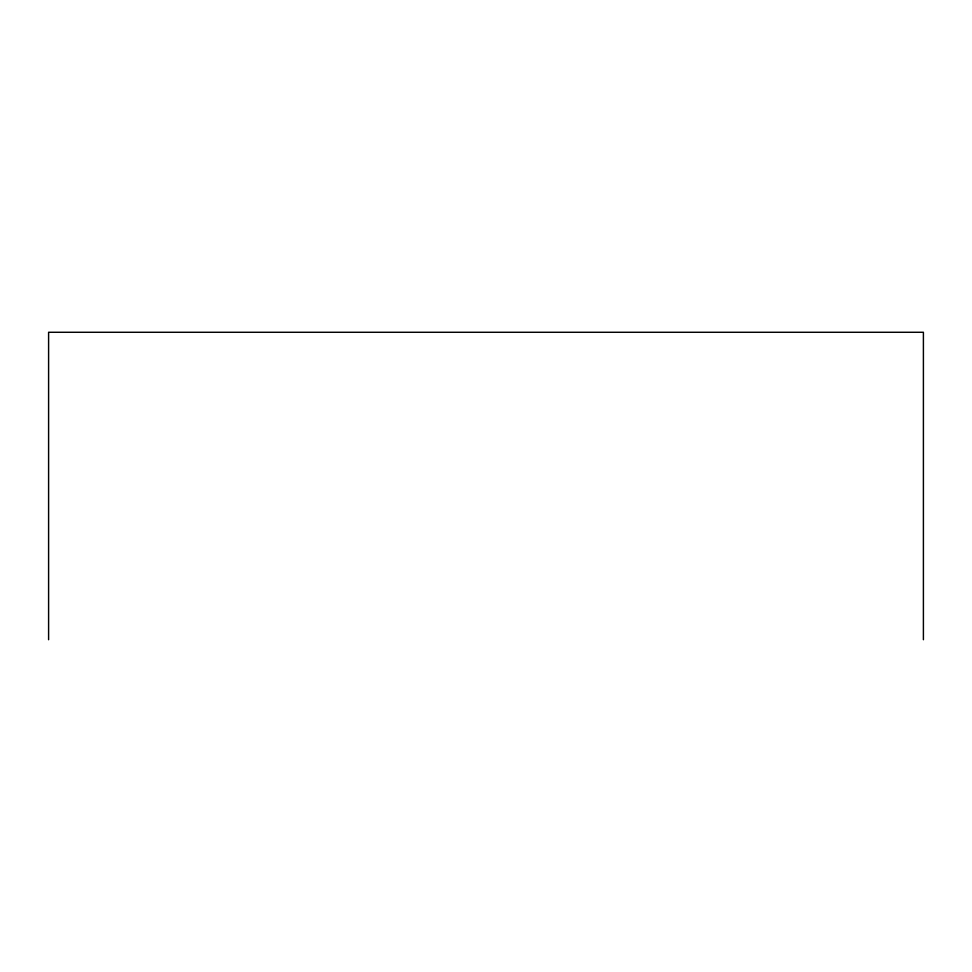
<?xml version="1.0" encoding="UTF-8"?>
<svg xmlns="http://www.w3.org/2000/svg" width="972" height="972" viewBox="0 0 972 972"><rect width="100%" height="100%" fill="white"/><g stroke="black" fill="none" stroke-linecap="round" stroke-linejoin="round"><path stroke-width="1.46" d="M923.4 639.722L923.4 332.278L48.6 332.278L48.6 639.722"/></g></svg>
